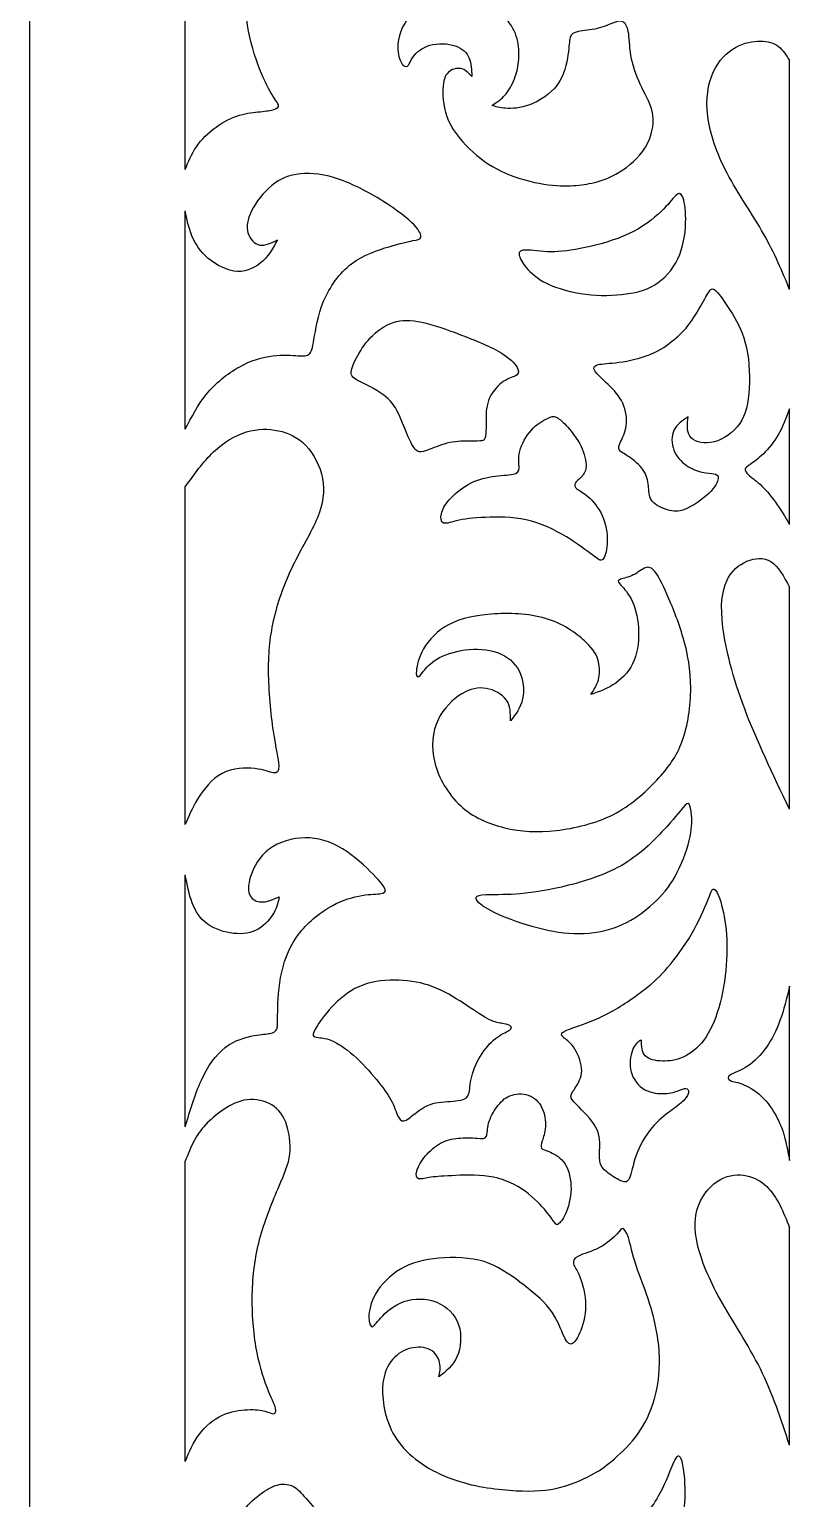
# Model space of a CAD drawing. Header units: millimetres. Extents: x 142 to 455, y 14 to 407.
# Drawn here: x 142.3 to 202.8, y 216.5 to 333.5 of the extents above; entities that cross this region are included whole.
import ezdxf

# ---------------------------------------------------------------- set-up
doc = ezdxf.new("R2010")
doc.units = ezdxf.units.MM
for name, color, linetype in [('Default', 7, 'Continuous'), ('DV1_Layer_1', 7, 'Continuous'), ('Layer_1', 7, 'Continuous')]:
    doc.layers.add(name, color=color, linetype=linetype)

# ---------------------------------------------------------------- blocks, each defined once
blk = doc.blocks.new('SE')
at = {"layer": 'DV1_Layer_1', "color": 7, "linetype": 'Continuous'}
for points, knots in [([(154.75, 322.35), (155, 322.97), (155.24, 323.58), (155.64, 324.16), (156.04, 324.74), (156.6, 325.28), (157.2, 325.72), (157.81, 326.15), (158.47, 326.48), (159.07, 326.67), (159.68, 326.85), (160.24, 326.89), (160.71, 326.94), (161.18, 326.99), (161.57, 327.05), (162.08, 327.21), (162.21, 327.31), (162.1, 327.68), (161.85, 327.95), (161.18, 329.14), (160.75, 330.05), (160.38, 331.14), (160.01, 332.22), (159.7, 333.48), (159.6, 334.82), (159.5, 336.16), (159.61, 337.59), (160.14, 340.45), (160.55, 341.87), (161.26, 343.46), (161.97, 345.04), (162.97, 346.79), (163.99, 348.41), (165.01, 350.04), (166.05, 351.56), (166.83, 352.87), (167.61, 354.18), (168.64, 356.41), (167.95, 359.5), (167.26, 360.82), (166.56, 362.14), (165.52, 363.24), (163.18, 364.59), (161.88, 364.85), (160.75, 364.91), (159.62, 364.97), (158.67, 364.82), (157.87, 364.58), (157.07, 364.34), (156.43, 363.99), (155.93, 363.54), (155.44, 363.09), (155.1, 362.54), (154.75, 361.98)], [0, 0, 0, 0, 0.047619, 0.047619, 0.047619, 0.095238, 0.095238, 0.095238, 0.142857, 0.142857, 0.142857, 0.190476, 0.190476, 0.190476, 0.238095, 0.238095, 0.285714, 0.285714, 0.333333, 0.333333, 0.380952, 0.380952, 0.380952, 0.428571, 0.428571, 0.428571, 0.47619, 0.47619, 0.52381, 0.52381, 0.52381, 0.571429, 0.571429, 0.571429, 0.619048, 0.619048, 0.619048, 0.666667, 0.714286, 0.714286, 0.714286, 0.761905, 0.761905, 0.809524, 0.809524, 0.809524, 0.857143, 0.857143, 0.857143, 0.904762, 0.904762, 0.904762, 1, 1, 1, 1]), ([(185.63, 321.06), (185, 321.03), (184.23, 321.03), (183.28, 321.18), (182.33, 321.33), (181.2, 321.63), (180.23, 322.05), (179.26, 322.47), (178.45, 323.01), (177.66, 323.72), (176.87, 324.42), (176.12, 325.3), (175.29, 327.12), (175.22, 328.08), (175.25, 328.75), (175.28, 329.42), (175.4, 329.81), (175.67, 330.06), (175.93, 330.32), (176.33, 330.45), (176.67, 330.38), (177, 330.31), (177.27, 330.04), (177.55, 329.76), (177.53, 330.28), (177.52, 330.79), (177.34, 331.22), (177.16, 331.65), (176.47, 332.34), (174.85, 332.42), (173.58, 332.05), (173.12, 331.64), (172.88, 331.31), (172.63, 330.99), (172.6, 330.76), (172.41, 330.52), (172.23, 330.51), (172.07, 330.67), (171.91, 330.84), (171.75, 331.18), (171.69, 331.68), (171.63, 332.18), (171.68, 332.84), (171.96, 333.48), (172.23, 334.13), (172.75, 334.78), (173.42, 335.23), (174.09, 335.68), (174.92, 335.93), (175.73, 336.03), (176.55, 336.13), (177.35, 336.08), (178.1, 335.82), (178.85, 335.56), (179.55, 335.11), (180.06, 334.59), (180.57, 334.08), (180.9, 333.51), (181.09, 332.95), (181.27, 332.39), (181.32, 331.85), (181.27, 330.79), (181.19, 330.28), (181.01, 329.76), (180.83, 329.25), (180.56, 328.74), (180.29, 328.38), (180.01, 328.03), (179.74, 327.83), (179.55, 327.71), (179.35, 327.58), (179.24, 327.51), (179.13, 327.45), (179.45, 327.35), (179.76, 327.25), (180.24, 327.22), (180.73, 327.18), (181.39, 327.21), (182.16, 327.5), (182.93, 327.79), (183.82, 328.35), (184.9, 329.85), (185.1, 330.79), (185.3, 332.16), (185.3, 332.59), (185.47, 333.13), (185.64, 333.25), (186.41, 333.41), (187.01, 333.45), (188.04, 333.69), (188.47, 333.89), (188.81, 334.02), (189.16, 334.15), (189.41, 334.21), (189.61, 334.08), (189.81, 333.96), (189.96, 333.66), (190.03, 333.15), (190.1, 332.64), (190.1, 331.91), (190.26, 331.14), (190.41, 330.38), (190.73, 329.58), (191.44, 328.14), (191.84, 327.49), (191.95, 326.69), (192.05, 325.9), (191.87, 324.94), (190.85, 323.28), (190.03, 322.58), (189.28, 322.13), (188.54, 321.67), (187.88, 321.45), (187.31, 321.31), (186.74, 321.17), (186.26, 321.1), (185.63, 321.06)], [0, 0, 0, 0, 0.022727, 0.022727, 0.022727, 0.045455, 0.045455, 0.045455, 0.068182, 0.068182, 0.068182, 0.090909, 0.090909, 0.113636, 0.113636, 0.113636, 0.136364, 0.136364, 0.136364, 0.159091, 0.159091, 0.159091, 0.181818, 0.181818, 0.181818, 0.204545, 0.204545, 0.204545, 0.227273, 0.25, 0.25, 0.272727, 0.272727, 0.272727, 0.295455, 0.295455, 0.318182, 0.318182, 0.318182, 0.340909, 0.340909, 0.340909, 0.363636, 0.363636, 0.363636, 0.386364, 0.386364, 0.386364, 0.409091, 0.409091, 0.409091, 0.431818, 0.431818, 0.431818, 0.454545, 0.454545, 0.454545, 0.477273, 0.477273, 0.477273, 0.5, 0.5, 0.522727, 0.522727, 0.522727, 0.545455, 0.545455, 0.545455, 0.568182, 0.568182, 0.568182, 0.590909, 0.590909, 0.590909, 0.613636, 0.613636, 0.613636, 0.636364, 0.636364, 0.636364, 0.659091, 0.659091, 0.681818, 0.681818, 0.704545, 0.704545, 0.727273, 0.727273, 0.75, 0.75, 0.772727, 0.772727, 0.772727, 0.795455, 0.795455, 0.795455, 0.818182, 0.818182, 0.818182, 0.840909, 0.840909, 0.840909, 0.863636, 0.863636, 0.886364, 0.886364, 0.886364, 0.909091, 0.909091, 0.931818, 0.931818, 0.931818, 0.954545, 0.954545, 0.954545, 1, 1, 1, 1]), ([(202.83, 312.8), (202.24, 314.23), (201.65, 315.66), (200.77, 317.21), (199.89, 318.75), (198.72, 320.43), (197.87, 322.04), (197.02, 323.65), (196.5, 325.21), (196.32, 326.59), (196.15, 327.97), (196.34, 329.17), (196.76, 330.09), (197.18, 331.02), (197.84, 331.68), (198.52, 332.06), (199.21, 332.45), (199.92, 332.56), (201.11, 332.55), (201.58, 332.42), (201.95, 332.14), (202.31, 331.86), (202.57, 331.44), (202.83, 331.01)], [0, 0, 0, 0, 0.111111, 0.111111, 0.111111, 0.222222, 0.222222, 0.222222, 0.333333, 0.333333, 0.333333, 0.444444, 0.444444, 0.444444, 0.555556, 0.555556, 0.555556, 0.666667, 0.666667, 0.777778, 0.777778, 0.777778, 1, 1, 1, 1]), ([(154.75, 301.66), (155.24, 302.62), (155.73, 303.58), (157.15, 305.32), (158.1, 306.1), (159.03, 306.62), (159.97, 307.15), (160.9, 307.4), (161.72, 307.5), (162.54, 307.6), (163.25, 307.55), (163.73, 307.52), (164.21, 307.49), (164.45, 307.49), (164.78, 307.79), (164.87, 308.09), (164.99, 308.82), (165.12, 309.56), (165.29, 310.73), (165.76, 311.86), (166.24, 313), (167.01, 314.1), (168.94, 315.57), (170.09, 315.94), (170.98, 316.2), (171.86, 316.46), (172.48, 316.6), (172.86, 316.68), (173.25, 316.76), (173.4, 316.77), (173.47, 316.91), (173.53, 317.04), (173.5, 317.3), (173.12, 317.75), (172.73, 318.2), (171.99, 318.84), (170.89, 319.56), (169.79, 320.28), (168.34, 321.08), (167.09, 321.53), (165.84, 321.98), (164.79, 322.08), (163.91, 321.99), (163.02, 321.9), (162.29, 321.61), (160.97, 320.53), (160.37, 319.73), (160.02, 319.04), (159.68, 318.36), (159.6, 317.78), (159.88, 316.81), (160.25, 316.41), (160.68, 316.33), (161.11, 316.26), (161.6, 316.5), (162.08, 316.74), (161.77, 316.16), (161.45, 315.57), (160.94, 315.08), (160.42, 314.59), (159.71, 314.19), (158.91, 314.22), (158.11, 314.26), (157.23, 314.73), (156.58, 315.27), (155.94, 315.81), (155.54, 316.43), (155.28, 317.07), (155.01, 317.71), (154.88, 318.38), (154.75, 319.05)], [0, 0, 0, 0, 0.038462, 0.038462, 0.076923, 0.076923, 0.076923, 0.115385, 0.115385, 0.115385, 0.153846, 0.153846, 0.153846, 0.192308, 0.192308, 0.230769, 0.230769, 0.230769, 0.269231, 0.269231, 0.269231, 0.307692, 0.307692, 0.346154, 0.346154, 0.346154, 0.384615, 0.384615, 0.384615, 0.423077, 0.423077, 0.423077, 0.461538, 0.461538, 0.461538, 0.5, 0.5, 0.5, 0.538462, 0.538462, 0.538462, 0.576923, 0.576923, 0.576923, 0.615385, 0.615385, 0.653846, 0.653846, 0.653846, 0.692308, 0.692308, 0.730769, 0.730769, 0.730769, 0.769231, 0.769231, 0.769231, 0.807692, 0.807692, 0.807692, 0.846154, 0.846154, 0.846154, 0.884615, 0.884615, 0.884615, 0.923077, 0.923077, 0.923077, 1, 1, 1, 1]), ([(186.56, 316.13), (187.63, 316.36), (188.93, 316.7), (190.02, 317.21), (191.11, 317.73), (192, 318.41), (192.6, 318.98), (193.2, 319.55), (193.51, 320.01), (193.75, 320.25), (194, 320.48), (194.17, 320.5), (194.31, 320.19), (194.45, 319.88), (194.57, 319.25), (194.57, 317.57), (194.45, 316.51), (194.09, 315.58), (193.73, 314.66), (193.11, 313.86), (192.38, 313.34), (191.65, 312.81), (190.81, 312.57), (188.86, 312.3), (187.74, 312.27), (186.62, 312.41), (185.5, 312.56), (184.37, 312.87), (183.55, 313.26), (182.73, 313.66), (182.22, 314.13), (181.87, 314.55), (181.52, 314.97), (181.33, 315.34), (181.29, 315.83), (181.43, 315.94), (182.32, 315.93), (183.06, 315.8), (183.85, 315.79), (184.64, 315.78), (185.49, 315.9), (186.56, 316.13)], [0, 0, 0, 0, 0.0625, 0.0625, 0.0625, 0.125, 0.125, 0.125, 0.1875, 0.1875, 0.1875, 0.25, 0.25, 0.25, 0.3125, 0.3125, 0.375, 0.375, 0.375, 0.4375, 0.4375, 0.4375, 0.5, 0.5, 0.5625, 0.5625, 0.5625, 0.625, 0.625, 0.625, 0.6875, 0.6875, 0.6875, 0.75, 0.75, 0.8125, 0.8125, 0.875, 0.875, 0.875, 1, 1, 1, 1]), ([(193.62, 308.79), (193.14, 308.39), (192.58, 307.96), (191.8, 307.64), (191.03, 307.32), (190.03, 307.1), (189.26, 307), (188.48, 306.89), (187.94, 306.89), (187.29, 306.73), (187.17, 306.57), (187.33, 306.31), (187.5, 306.05), (187.94, 305.67), (188.39, 305.24), (188.84, 304.8), (189.3, 304.3), (189.56, 303.73), (189.83, 303.15), (189.9, 302.49), (189.83, 301.95), (189.76, 301.4), (189.54, 300.98), (189.39, 300.67), (189.24, 300.36), (189.16, 300.18), (189.3, 300), (189.44, 299.82), (189.81, 299.65), (190.21, 299.36), (190.61, 299.08), (191.04, 298.68), (191.28, 298.26), (191.53, 297.85), (191.58, 297.42), (191.65, 296.61), (191.67, 296.22), (191.93, 295.91), (192.18, 295.61), (192.68, 295.38), (193.13, 295.24), (193.57, 295.11), (193.95, 295.06), (194.54, 295.31), (195.12, 295.55), (195.91, 296.08), (196.41, 296.56), (196.91, 297.05), (197.12, 297.49), (197.15, 297.75), (197.18, 298.01), (197.02, 298.08), (196.57, 298.15), (196.27, 298.15), (195.51, 298.32), (195.05, 298.49), (194.21, 299.08), (193.83, 299.49), (193.63, 300.01), (193.43, 300.52), (193.41, 301.13), (193.63, 301.59), (193.85, 302.05), (194.31, 302.35), (194.77, 302.65), (194.7, 302.08), (194.62, 301.5), (195.18, 300.71), (195.81, 300.48), (196.55, 300.6), (197.28, 300.72), (198.12, 301.19), (199.22, 302.52), (199.48, 303.38), (199.69, 305.63), (199.65, 307.03), (199.41, 308.15), (199.17, 309.27), (198.72, 310.12), (198.28, 310.84), (197.84, 311.57), (197.4, 312.19), (197.12, 312.52), (196.84, 312.86), (196.72, 312.91), (196.58, 312.79), (196.44, 312.67), (196.27, 312.37), (195.98, 311.86), (195.7, 311.36), (195.3, 310.64), (194.9, 310.1), (194.5, 309.56), (194.1, 309.19), (193.62, 308.79)], [0, 0, 0, 0, 0.028571, 0.028571, 0.028571, 0.057143, 0.057143, 0.057143, 0.085714, 0.085714, 0.114286, 0.114286, 0.114286, 0.142857, 0.142857, 0.142857, 0.171429, 0.171429, 0.171429, 0.2, 0.2, 0.2, 0.228571, 0.228571, 0.228571, 0.257143, 0.257143, 0.257143, 0.285714, 0.285714, 0.285714, 0.314286, 0.314286, 0.314286, 0.342857, 0.342857, 0.371429, 0.371429, 0.371429, 0.4, 0.4, 0.4, 0.428571, 0.428571, 0.428571, 0.457143, 0.457143, 0.457143, 0.485714, 0.485714, 0.485714, 0.514286, 0.514286, 0.542857, 0.542857, 0.571429, 0.571429, 0.6, 0.6, 0.6, 0.628571, 0.628571, 0.628571, 0.657143, 0.657143, 0.657143, 0.685714, 0.685714, 0.714286, 0.714286, 0.714286, 0.742857, 0.742857, 0.771429, 0.771429, 0.8, 0.8, 0.8, 0.828571, 0.828571, 0.828571, 0.857143, 0.857143, 0.857143, 0.885714, 0.885714, 0.885714, 0.914286, 0.914286, 0.914286, 0.942857, 0.942857, 0.942857, 1, 1, 1, 1]), ([(176.66, 309.19), (175.49, 309.64), (174.46, 310), (172.71, 310.37), (171.98, 310.39), (171.29, 310.16), (170.61, 309.93), (169.96, 309.46), (169.47, 308.94), (168.98, 308.42), (168.64, 307.85), (168.37, 307.34), (168.11, 306.83), (167.92, 306.39), (167.96, 306.1), (167.99, 305.8), (168.25, 305.66), (169.32, 305.12), (170.13, 304.72), (171.23, 303.83), (171.52, 303.35), (171.82, 302.68), (172.12, 302), (172.43, 301.15), (172.69, 300.63), (172.95, 300.11), (173.15, 299.92), (173.36, 299.87), (173.58, 299.82), (173.8, 299.91), (174.21, 300.07), (174.62, 300.23), (175.2, 300.48), (176.39, 300.72), (176.99, 300.72), (177.87, 300.72), (178.16, 300.72), (178.34, 300.75), (178.52, 300.78), (178.59, 300.83), (178.63, 301.08), (178.67, 301.32), (178.7, 302.18), (178.67, 303.38), (178.88, 303.95), (179.09, 304.52), (179.52, 305.06), (179.94, 305.38), (180.36, 305.7), (180.77, 305.8), (181.02, 305.92), (181.26, 306.03), (181.33, 306.16), (181.21, 306.45), (181.09, 306.75), (180.77, 307.2), (179.96, 307.7), (179.15, 308.2), (177.83, 308.74), (176.66, 309.19)], [0, 0, 0, 0, 0.043478, 0.043478, 0.086957, 0.086957, 0.086957, 0.130435, 0.130435, 0.130435, 0.173913, 0.173913, 0.173913, 0.217391, 0.217391, 0.217391, 0.26087, 0.26087, 0.304348, 0.304348, 0.347826, 0.347826, 0.347826, 0.391304, 0.391304, 0.391304, 0.434783, 0.434783, 0.434783, 0.478261, 0.478261, 0.478261, 0.521739, 0.521739, 0.565217, 0.565217, 0.608696, 0.608696, 0.608696, 0.652174, 0.652174, 0.652174, 0.695652, 0.73913, 0.73913, 0.73913, 0.782609, 0.782609, 0.782609, 0.826087, 0.826087, 0.826087, 0.869565, 0.869565, 0.869565, 0.913043, 0.913043, 0.913043, 1, 1, 1, 1]), ([(202.83, 303.29), (202.56, 302.56), (202.28, 301.83), (201.58, 300.61), (201.15, 300.11), (200.34, 299.32), (199.95, 299.03), (199.44, 298.68), (199.31, 298.61), (199.27, 298.38), (199.35, 298.22), (199.77, 297.85), (200.09, 297.63), (200.48, 297.28), (200.87, 296.92), (201.31, 296.42), (201.71, 295.86), (202.11, 295.31), (202.47, 294.69), (202.83, 294.08)], [0, 0, 0, 0, 0.111111, 0.111111, 0.222222, 0.222222, 0.333333, 0.333333, 0.444444, 0.444444, 0.555556, 0.555556, 0.666667, 0.666667, 0.666667, 0.777778, 0.777778, 0.777778, 1, 1, 1, 1]), ([(179, 294.66), (180, 294.69), (181.17, 294.66), (182.31, 294.35), (183.44, 294.04), (184.54, 293.44), (186.29, 292.32), (186.93, 291.81), (187.73, 291.22), (187.88, 291.15), (188.03, 291.37), (188.18, 291.59), (188.33, 292.11), (188.33, 292.74), (188.34, 293.38), (188.21, 294.14), (187.63, 295.44), (187.17, 295.98), (186.79, 296.31), (186.4, 296.65), (186.09, 296.78), (185.91, 296.92), (185.73, 297.06), (185.69, 297.22), (185.77, 297.37), (185.86, 297.52), (186.07, 297.66), (186.27, 297.88), (186.47, 298.09), (186.66, 298.38), (186.64, 298.85), (186.63, 299.32), (186.41, 299.98), (186.11, 300.55), (185.8, 301.12), (185.4, 301.6), (184.73, 302.32), (184.46, 302.55), (184.25, 302.64), (184.04, 302.73), (183.9, 302.69), (183.57, 302.53), (183.24, 302.36), (182.72, 302.08), (182.29, 301.6), (181.85, 301.13), (181.5, 300.47), (181.36, 299.92), (181.23, 299.36), (181.31, 298.9), (181.31, 298.61), (181.3, 298.31), (181.2, 298.16), (180.83, 298.08), (180.46, 298.01), (179.82, 297.99), (179.17, 297.89), (178.52, 297.79), (177.86, 297.61), (177.26, 297.27), (176.66, 296.94), (176.12, 296.45), (175.75, 296.04), (175.39, 295.62), (175.2, 295.28), (175.13, 294.94), (175.05, 294.61), (175.08, 294.28), (175.52, 294.12), (175.93, 294.29), (176.55, 294.42), (177.17, 294.55), (178, 294.64), (179, 294.66)], [0, 0, 0, 0, 0.037037, 0.037037, 0.037037, 0.074074, 0.074074, 0.111111, 0.111111, 0.148148, 0.148148, 0.148148, 0.185185, 0.185185, 0.185185, 0.222222, 0.222222, 0.259259, 0.259259, 0.259259, 0.296296, 0.296296, 0.296296, 0.333333, 0.333333, 0.333333, 0.37037, 0.37037, 0.37037, 0.407407, 0.407407, 0.407407, 0.444444, 0.444444, 0.444444, 0.481481, 0.481481, 0.518519, 0.518519, 0.518519, 0.555556, 0.555556, 0.555556, 0.592593, 0.592593, 0.592593, 0.62963, 0.62963, 0.62963, 0.666667, 0.666667, 0.666667, 0.703704, 0.703704, 0.703704, 0.740741, 0.740741, 0.740741, 0.777778, 0.777778, 0.777778, 0.814815, 0.814815, 0.814815, 0.851852, 0.851852, 0.851852, 0.888889, 0.888889, 0.925926, 0.925926, 0.925926, 1, 1, 1, 1]), ([(154.75, 297.08), (155.47, 298.09), (156.18, 299.09), (157, 299.86), (157.81, 300.63), (158.73, 301.18), (159.62, 301.45), (160.51, 301.72), (162.22, 301.72), (164.45, 300.69), (165.49, 298.74), (165.67, 297.74), (165.86, 296.74), (165.71, 295.71), (165.24, 294.57), (164.77, 293.42), (163.17, 290.9), (162.14, 288.04), (161.81, 286.67), (161.48, 285.29), (161.34, 283.98), (161.35, 282.4), (161.36, 280.83), (161.54, 279), (161.74, 277.64), (161.94, 276.28), (162.17, 275.39), (162.19, 274.89), (162.22, 274.39), (162.05, 274.27), (161.75, 274.32), (161.45, 274.36), (161.02, 274.56), (160.29, 274.65), (159.56, 274.73), (158.53, 274.7), (157.69, 274.26), (156.84, 273.82), (156.18, 272.96), (155.73, 272.21), (155.27, 271.47), (155.01, 270.84), (154.75, 270.21)], [0, 0, 0, 0, 0.058824, 0.058824, 0.058824, 0.117647, 0.117647, 0.117647, 0.176471, 0.235294, 0.294118, 0.294118, 0.294118, 0.352941, 0.352941, 0.352941, 0.411765, 0.470588, 0.470588, 0.470588, 0.529412, 0.529412, 0.529412, 0.588235, 0.588235, 0.588235, 0.647059, 0.647059, 0.647059, 0.705882, 0.705882, 0.705882, 0.764706, 0.764706, 0.764706, 0.823529, 0.823529, 0.823529, 0.882353, 0.882353, 0.882353, 1, 1, 1, 1]), ([(202.83, 271.41), (201.52, 274.16), (200.2, 276.91), (199.26, 279.41), (198.31, 281.92), (197.74, 284.18), (197.53, 285.89), (197.31, 287.61), (197.45, 288.78), (197.83, 289.6), (198.2, 290.42), (198.8, 290.87), (199.44, 291.15), (200.09, 291.42), (200.77, 291.5), (201.35, 291.13), (201.92, 290.76), (202.38, 289.93), (202.83, 289.1)], [0, 0, 0, 0, 0.142857, 0.142857, 0.142857, 0.285714, 0.285714, 0.285714, 0.428571, 0.428571, 0.428571, 0.571429, 0.571429, 0.571429, 0.714286, 0.714286, 0.714286, 1, 1, 1, 1]), ([(192.26, 273.72), (191.35, 272.74), (190.21, 271.72), (188.81, 271), (187.41, 270.29), (185.76, 269.89), (184.26, 269.72), (182.77, 269.56), (181.44, 269.63), (178.87, 270.25), (177.63, 270.79), (176.64, 271.7), (175.65, 272.62), (174.9, 273.9), (174.6, 275.14), (174.29, 276.39), (174.42, 277.59), (174.86, 278.54), (175.3, 279.48), (176.06, 280.18), (176.75, 280.6), (177.43, 281.01), (178.05, 281.14), (179.32, 280.93), (179.97, 280.58), (180.3, 280.11), (180.63, 279.64), (180.63, 279.04), (180.63, 278.44), (181.03, 278.97), (181.43, 279.5), (181.59, 280.19), (181.74, 280.88), (181.66, 281.74), (180.97, 283.1), (180.37, 283.6), (179.6, 283.88), (178.83, 284.15), (177.89, 284.21), (177.01, 284.1), (176.13, 283.98), (175.32, 283.7), (174.2, 283.03), (173.9, 282.64), (173.69, 282.38), (173.48, 282.11), (173.35, 281.97), (173.25, 281.96), (173.16, 281.94), (173.1, 282.06), (173.14, 282.44), (173.18, 282.83), (173.3, 283.48), (174.12, 284.88), (174.8, 285.63), (175.76, 286.13), (176.72, 286.62), (177.95, 286.88), (180.76, 287.05), (182.34, 286.97), (183.66, 286.53), (184.97, 286.1), (186.01, 285.31), (187.28, 284.08), (187.51, 283.64), (187.63, 283.16), (187.74, 282.68), (187.74, 282.17), (187.5, 281.28), (187.26, 280.91), (187.01, 280.54), (187.7, 280.78), (188.38, 281.03), (189, 281.46), (189.61, 281.88), (190.16, 282.5), (190.47, 283.28), (190.78, 284.05), (190.95, 285.94), (190.53, 287.57), (190.22, 288.16), (189.91, 288.75), (189.51, 289.12), (189.33, 289.35), (189.14, 289.57), (189.17, 289.64), (189.61, 289.8), (190.03, 289.88), (190.77, 290.25), (191.1, 290.54), (191.64, 290.74), (192.07, 290.57), (192.67, 289.45), (193.48, 287.62), (194, 286.35), (194.37, 285.07), (194.74, 283.78), (194.97, 282.48), (194.97, 279.63), (194.74, 278.07), (194.29, 276.84), (193.84, 275.6), (193.17, 274.69), (192.26, 273.72)], [0, 0, 0, 0, 0.02439, 0.02439, 0.02439, 0.04878, 0.04878, 0.04878, 0.073171, 0.073171, 0.097561, 0.097561, 0.097561, 0.121951, 0.121951, 0.121951, 0.146341, 0.146341, 0.146341, 0.170732, 0.170732, 0.170732, 0.195122, 0.195122, 0.219512, 0.219512, 0.219512, 0.243902, 0.243902, 0.243902, 0.268293, 0.268293, 0.268293, 0.292683, 0.292683, 0.317073, 0.317073, 0.317073, 0.341463, 0.341463, 0.341463, 0.365854, 0.365854, 0.390244, 0.390244, 0.390244, 0.414634, 0.414634, 0.414634, 0.439024, 0.439024, 0.439024, 0.463415, 0.463415, 0.487805, 0.487805, 0.487805, 0.512195, 0.512195, 0.536585, 0.536585, 0.536585, 0.560976, 0.560976, 0.585366, 0.585366, 0.585366, 0.609756, 0.609756, 0.634146, 0.634146, 0.634146, 0.658537, 0.658537, 0.658537, 0.682927, 0.682927, 0.682927, 0.707317, 0.731707, 0.731707, 0.731707, 0.756098, 0.756098, 0.756098, 0.780488, 0.780488, 0.804878, 0.804878, 0.829268, 0.829268, 0.853659, 0.878049, 0.878049, 0.902439, 0.902439, 0.902439, 0.926829, 0.926829, 0.95122, 0.95122, 0.95122, 1, 1, 1, 1]), ([(184.68, 265.22), (186.16, 265.56), (187.96, 266.09), (189.42, 266.92), (190.88, 267.75), (192.01, 268.88), (192.8, 269.74), (193.6, 270.6), (194.05, 271.2), (194.62, 271.87), (194.74, 271.95), (194.83, 271.82), (194.92, 271.7), (195, 271.39), (195.03, 270.91), (195.07, 270.43), (195.07, 269.79), (194.64, 268.05), (194.21, 266.95), (193.72, 266.07), (193.23, 265.19), (192.67, 264.53), (191.98, 263.9), (191.28, 263.26), (190.46, 262.65), (188.58, 261.81), (187.54, 261.58), (186.48, 261.53), (185.41, 261.48), (184.33, 261.61), (182.03, 262.15), (180.82, 262.56), (179.07, 263.31), (178.55, 263.63), (177.92, 264.12), (177.82, 264.28), (177.87, 264.39), (177.93, 264.51), (178.15, 264.58), (179.2, 264.62), (180.05, 264.59), (181.04, 264.66), (182.04, 264.72), (183.2, 264.88), (184.68, 265.22)], [0, 0, 0, 0, 0.055556, 0.055556, 0.055556, 0.111111, 0.111111, 0.111111, 0.166667, 0.166667, 0.222222, 0.222222, 0.222222, 0.277778, 0.277778, 0.277778, 0.333333, 0.333333, 0.388889, 0.388889, 0.388889, 0.444444, 0.444444, 0.444444, 0.5, 0.5, 0.555556, 0.555556, 0.555556, 0.611111, 0.611111, 0.666667, 0.666667, 0.722222, 0.722222, 0.777778, 0.777778, 0.777778, 0.833333, 0.833333, 0.888889, 0.888889, 0.888889, 1, 1, 1, 1]), ([(154.75, 246.14), (155.14, 247.44), (155.53, 248.74), (156.54, 250.95), (157.17, 251.87), (157.93, 252.45), (158.68, 253.02), (159.57, 253.27), (160.84, 253.51), (161.22, 253.51), (161.78, 253.62), (161.95, 253.74), (162.03, 253.91), (162.11, 254.08), (162.09, 254.31), (162.1, 255.01), (162.11, 255.71), (162.14, 256.88), (162.34, 258.02), (162.55, 259.16), (162.94, 260.28), (164.27, 262.19), (165.21, 262.99), (166.99, 264.08), (167.84, 264.36), (169.26, 264.65), (169.85, 264.65), (170.59, 264.73), (170.75, 264.82), (170.52, 265.36), (170.13, 265.82), (168.81, 267.12), (167.86, 267.96), (166.89, 268.48), (165.92, 269), (164.92, 269.2), (163.91, 269.12), (162.89, 269.03), (161.87, 268.66), (161.15, 268.02), (160.44, 267.38), (160.04, 266.46), (159.87, 265.79), (159.71, 265.12), (159.78, 264.69), (160.2, 264.13), (160.54, 264.01), (160.93, 264.03), (161.32, 264.06), (161.77, 264.25), (162.21, 264.43), (162.14, 264.05), (162.07, 263.66), (161.81, 263.2), (161.55, 262.73), (161.11, 262.19), (160.55, 261.87), (160, 261.55), (159.32, 261.45), (158.6, 261.53), (157.87, 261.61), (157.08, 261.86), (156.5, 262.28), (155.93, 262.71), (155.55, 263.29), (155.3, 263.97), (155.04, 264.65), (154.9, 265.42), (154.75, 266.19)], [0, 0, 0, 0, 0.037037, 0.037037, 0.074074, 0.074074, 0.074074, 0.111111, 0.111111, 0.148148, 0.148148, 0.185185, 0.185185, 0.185185, 0.222222, 0.222222, 0.222222, 0.259259, 0.259259, 0.259259, 0.296296, 0.296296, 0.333333, 0.333333, 0.37037, 0.37037, 0.407407, 0.407407, 0.444444, 0.444444, 0.481481, 0.481481, 0.518519, 0.518519, 0.518519, 0.555556, 0.555556, 0.555556, 0.592593, 0.592593, 0.592593, 0.62963, 0.62963, 0.62963, 0.666667, 0.666667, 0.703704, 0.703704, 0.703704, 0.740741, 0.740741, 0.740741, 0.777778, 0.777778, 0.777778, 0.814815, 0.814815, 0.814815, 0.851852, 0.851852, 0.851852, 0.888889, 0.888889, 0.888889, 0.925926, 0.925926, 0.925926, 1, 1, 1, 1]), ([(191.28, 257.06), (190.5, 256.45), (189.44, 255.71), (188.43, 255.17), (187.41, 254.64), (186.44, 254.31), (185.19, 253.87), (184.9, 253.75), (184.64, 253.52), (184.67, 253.41), (184.84, 253.26), (185.01, 253.11), (185.33, 252.92), (185.64, 252.49), (185.94, 252.05), (186.24, 251.37), (186.33, 250.23), (186.11, 249.77), (185.91, 249.43), (185.7, 249.08), (185.5, 248.85), (185.45, 248.65), (185.4, 248.45), (185.5, 248.28), (186.34, 247.43), (187.09, 246.74), (187.43, 246.08), (187.78, 245.41), (187.7, 244.13), (187.7, 243.44), (187.79, 243.17), (187.88, 242.9), (188.07, 242.7), (188.4, 242.45), (188.73, 242.2), (189.67, 241.6), (190.01, 241.77), (190.3, 242.61), (190.41, 243.37), (190.73, 244.14), (191.04, 244.91), (191.55, 245.7), (192.58, 246.84), (193.1, 247.2), (193.52, 247.5), (193.94, 247.81), (194.27, 248.07), (194.68, 248.53), (194.77, 248.73), (194.78, 248.89), (194.8, 249.05), (194.74, 249.18), (194.59, 249.19), (194.44, 249.2), (194.2, 249.08), (193.9, 248.98), (193.6, 248.87), (193.24, 248.77), (192.75, 248.77), (192.25, 248.77), (191.63, 248.87), (191.13, 249.2), (190.64, 249.54), (190.28, 250.11), (190.07, 251.34), (190.21, 252), (190.4, 252.39), (190.58, 252.78), (190.81, 252.91), (191.04, 253.04), (191.05, 252.55), (191.07, 252.07), (191.35, 251.77), (191.63, 251.48), (192.17, 251.38), (192.71, 251.37), (193.25, 251.35), (193.8, 251.42), (194.36, 251.68), (194.92, 251.94), (195.51, 252.38), (196, 253.04), (196.5, 253.7), (196.9, 254.57), (197.2, 255.61), (197.5, 256.65), (197.7, 257.87), (197.79, 259.01), (197.88, 260.15), (197.87, 261.22), (197.62, 263.13), (197.4, 263.98), (197.2, 264.47), (197.01, 264.96), (196.85, 265.11), (196.74, 265.05), (196.62, 264.99), (196.55, 264.73), (196.3, 264.1), (196.04, 263.46), (195.6, 262.45), (194.45, 260.49), (193.75, 259.55), (193.15, 258.84), (192.55, 258.14), (192.05, 257.67), (191.28, 257.06)], [0, 0, 0, 0, 0.02439, 0.02439, 0.02439, 0.04878, 0.04878, 0.073171, 0.073171, 0.097561, 0.097561, 0.097561, 0.121951, 0.121951, 0.121951, 0.146341, 0.146341, 0.170732, 0.170732, 0.170732, 0.195122, 0.195122, 0.195122, 0.219512, 0.219512, 0.243902, 0.243902, 0.243902, 0.268293, 0.292683, 0.292683, 0.292683, 0.317073, 0.317073, 0.317073, 0.341463, 0.365854, 0.365854, 0.390244, 0.390244, 0.390244, 0.414634, 0.414634, 0.439024, 0.439024, 0.439024, 0.463415, 0.463415, 0.487805, 0.487805, 0.487805, 0.512195, 0.512195, 0.512195, 0.536585, 0.536585, 0.536585, 0.560976, 0.560976, 0.560976, 0.585366, 0.585366, 0.585366, 0.609756, 0.609756, 0.634146, 0.634146, 0.634146, 0.658537, 0.658537, 0.658537, 0.682927, 0.682927, 0.682927, 0.707317, 0.707317, 0.707317, 0.731707, 0.731707, 0.731707, 0.756098, 0.756098, 0.756098, 0.780488, 0.780488, 0.780488, 0.804878, 0.804878, 0.804878, 0.829268, 0.829268, 0.853659, 0.853659, 0.853659, 0.878049, 0.878049, 0.878049, 0.902439, 0.902439, 0.902439, 0.926829, 0.926829, 0.95122, 0.95122, 0.95122, 1, 1, 1, 1]), ([(170.15, 249.66), (169.66, 250.27), (169.02, 251.01), (168.38, 251.61), (167.74, 252.21), (167.09, 252.67), (166.04, 253.17), (165.62, 253.21), (165.35, 253.24), (165.08, 253.27), (164.95, 253.28), (164.91, 253.52), (164.99, 253.75), (165.55, 254.64), (166.02, 255.29), (167.25, 256.52), (168.01, 257.09), (168.89, 257.42), (169.78, 257.75), (170.79, 257.84), (172.69, 257.77), (173.58, 257.61), (175.3, 256.95), (176.15, 256.45), (177.63, 255.48), (178.27, 255.01), (178.77, 254.75), (179.26, 254.48), (179.6, 254.42), (179.89, 254.37), (180.19, 254.32), (180.43, 254.28), (180.72, 254.11), (180.76, 253.98), (180.58, 253.85), (180.4, 253.71), (180, 253.57), (179.59, 253.27), (179.17, 252.98), (178.75, 252.54), (178.37, 251.97), (178, 251.41), (177.69, 250.73), (177.39, 249.54), (177.4, 249.04), (177.19, 248.41), (176.96, 248.28), (175.99, 248.15), (175.25, 248.15), (174.67, 248.03), (174.09, 247.91), (173.68, 247.67), (173.3, 247.39), (172.92, 247.11), (172.23, 246.48), (171.89, 246.6), (171.73, 246.87), (171.58, 247.14), (171.43, 247.63), (171.2, 248.1), (170.96, 248.58), (170.63, 249.05), (170.15, 249.66)], [0, 0, 0, 0, 0.038462, 0.038462, 0.038462, 0.076923, 0.076923, 0.115385, 0.115385, 0.115385, 0.153846, 0.153846, 0.192308, 0.192308, 0.230769, 0.230769, 0.269231, 0.269231, 0.269231, 0.307692, 0.307692, 0.346154, 0.346154, 0.384615, 0.384615, 0.423077, 0.423077, 0.423077, 0.461538, 0.461538, 0.461538, 0.5, 0.5, 0.538462, 0.538462, 0.538462, 0.576923, 0.576923, 0.576923, 0.615385, 0.615385, 0.615385, 0.653846, 0.653846, 0.692308, 0.692308, 0.730769, 0.730769, 0.769231, 0.769231, 0.769231, 0.807692, 0.807692, 0.807692, 0.846154, 0.884615, 0.884615, 0.884615, 0.923077, 0.923077, 0.923077, 1, 1, 1, 1]), ([(202.83, 257.32), (202.6, 256.37), (202.37, 255.41), (202.07, 254.59), (201.78, 253.77), (201.42, 253.08), (200.99, 252.47), (200.55, 251.85), (200.04, 251.31), (198.94, 250.6), (197.77, 250.25), (197.91, 249.91), (198.35, 249.71), (198.72, 249.68), (199.68, 249.28), (200.27, 248.91), (201.26, 247.87), (201.68, 247.2), (202.25, 245.98), (202.41, 245.44), (202.53, 244.93), (202.65, 244.41), (202.74, 243.93), (202.83, 243.44)], [0, 0, 0, 0, 0.090909, 0.090909, 0.090909, 0.181818, 0.181818, 0.181818, 0.272727, 0.272727, 0.363636, 0.454545, 0.454545, 0.545455, 0.545455, 0.636364, 0.636364, 0.727273, 0.727273, 0.818182, 0.818182, 0.818182, 1, 1, 1, 1]), ([(154.75, 219.49), (155.07, 220.25), (155.38, 221.01), (155.87, 221.66), (156.35, 222.31), (157.01, 222.85), (157.7, 223.17), (158.38, 223.49), (159.1, 223.59), (159.7, 223.61), (160.3, 223.64), (160.78, 223.58), (161.11, 223.49), (161.44, 223.41), (161.61, 223.29), (161.89, 223.29), (162.01, 223.41), (161.93, 223.72), (161.85, 224.04), (161.58, 224.55), (160.95, 226.18), (160.6, 227.29), (160.14, 229.99), (160.04, 231.58), (160.09, 233.07), (160.14, 234.57), (160.34, 235.99), (161.14, 238.84), (161.74, 240.29), (162.19, 241.36), (162.65, 242.43), (162.97, 243.13), (163.06, 243.96), (163.15, 244.8), (163.02, 245.77), (162.74, 246.5), (162.45, 247.23), (162.01, 247.71), (161.42, 248), (160.82, 248.28), (160.08, 248.37), (159.42, 248.24), (158.75, 248.11), (158.17, 247.77), (157.15, 247.06), (156.73, 246.68), (156, 245.9), (155.7, 245.48), (155.44, 245), (155.18, 244.51), (154.97, 243.96), (154.75, 243.4)], [0, 0, 0, 0, 0.05, 0.05, 0.05, 0.1, 0.1, 0.1, 0.15, 0.15, 0.15, 0.2, 0.2, 0.2, 0.25, 0.25, 0.3, 0.3, 0.3, 0.35, 0.35, 0.4, 0.4, 0.45, 0.45, 0.45, 0.5, 0.5, 0.55, 0.55, 0.55, 0.6, 0.6, 0.6, 0.65, 0.65, 0.65, 0.7, 0.7, 0.7, 0.75, 0.75, 0.75, 0.8, 0.8, 0.85, 0.85, 0.9, 0.9, 0.9, 1, 1, 1, 1]), ([(175.93, 242.24), (176.76, 242.29), (177.9, 242.33), (179.9, 242.03), (181.62, 241.34), (183.54, 239.42), (183.97, 238.73), (184.26, 238.34), (184.33, 238.3), (184.64, 238.56), (184.89, 238.86), (185.09, 239.4), (185.3, 239.94), (185.47, 240.73), (185.44, 241.46), (185.41, 242.2), (185.19, 242.89), (184.84, 243.34), (184.49, 243.8), (184.01, 244.03), (183.69, 244.16), (183.36, 244.28), (183.17, 244.31), (183.1, 244.43), (183.03, 244.54), (183.07, 244.74), (183.16, 245.02), (183.24, 245.3), (183.37, 245.66), (183.4, 246.13), (183.43, 246.6), (183.36, 247.18), (183.13, 247.65), (182.9, 248.13), (182.52, 248.48), (182.04, 248.65), (181.57, 248.81), (181.02, 248.78), (180.58, 248.6), (180.14, 248.43), (179.83, 248.1), (179.55, 247.7), (179.26, 247.31), (179, 246.86), (178.77, 245.97), (178.8, 245.54), (178.7, 245.35), (178.6, 245.16), (178.37, 245.2), (177.97, 245.23), (177.56, 245.26), (176.97, 245.27), (176.46, 245.22), (175.95, 245.17), (175.5, 245.06), (175.07, 244.82), (174.63, 244.58), (174.2, 244.23), (173.86, 243.81), (173.52, 243.4), (173.26, 242.93), (173.08, 242.26), (173.15, 242.06), (173.32, 242), (173.49, 241.94), (173.76, 242.03), (174.16, 242.09), (174.56, 242.16), (175.09, 242.2), (175.93, 242.24)], [0, 0, 0, 0, 0.037037, 0.037037, 0.074074, 0.111111, 0.148148, 0.148148, 0.185185, 0.185185, 0.222222, 0.222222, 0.222222, 0.259259, 0.259259, 0.259259, 0.296296, 0.296296, 0.296296, 0.333333, 0.333333, 0.333333, 0.37037, 0.37037, 0.37037, 0.407407, 0.407407, 0.407407, 0.444444, 0.444444, 0.444444, 0.481481, 0.481481, 0.481481, 0.518519, 0.518519, 0.518519, 0.555556, 0.555556, 0.555556, 0.592593, 0.592593, 0.592593, 0.62963, 0.62963, 0.666667, 0.666667, 0.666667, 0.703704, 0.703704, 0.703704, 0.740741, 0.740741, 0.740741, 0.777778, 0.777778, 0.777778, 0.814815, 0.814815, 0.814815, 0.851852, 0.851852, 0.888889, 0.888889, 0.888889, 0.925926, 0.925926, 0.925926, 1, 1, 1, 1]), ([(202.83, 220.78), (202.16, 222.84), (201.48, 224.89), (199.54, 228.82), (198.27, 230.69), (197.33, 232.36), (196.4, 234.03), (195.8, 235.5), (195.51, 236.75), (195.22, 238), (195.25, 239.03), (195.6, 239.91), (195.95, 240.8), (196.62, 241.54), (197.33, 241.94), (198.04, 242.33), (198.78, 242.37), (199.42, 242.24), (200.05, 242.1), (200.58, 241.79), (201.01, 241.38), (201.44, 240.97), (201.76, 240.47), (202.05, 239.91), (202.34, 239.34), (202.59, 238.72), (202.83, 238.09)], [0, 0, 0, 0, 0.1, 0.1, 0.2, 0.2, 0.2, 0.3, 0.3, 0.3, 0.4, 0.4, 0.4, 0.5, 0.5, 0.5, 0.6, 0.6, 0.6, 0.7, 0.7, 0.7, 0.8, 0.8, 0.8, 1, 1, 1, 1]), ([(187.01, 218.39), (186.31, 218.02), (185.31, 217.58), (184.24, 217.35), (183.16, 217.11), (182, 217.08), (180.54, 217.2), (179.07, 217.31), (177.3, 217.57), (175.65, 218.22), (174, 218.87), (172.48, 219.91), (171.58, 221.24), (170.68, 222.58), (170.41, 224.21), (170.45, 225.35), (170.49, 226.49), (170.85, 227.15), (171.26, 227.62), (171.68, 228.09), (172.62, 228.66), (173.82, 228.61), (174.66, 228.16), (174.9, 227.75), (175.08, 226.96), (175, 226.59), (174.93, 226.22), (175.49, 226.66), (176.05, 227.11), (176.69, 228.55), (176.77, 229.55), (176.5, 230.37), (176.22, 231.19), (175.58, 231.83), (174.76, 232.16), (173.95, 232.49), (172.96, 232.5), (172.15, 232.22), (171.33, 231.93), (170.69, 231.35), (170.3, 230.92), (169.91, 230.49), (169.76, 230.22), (169.63, 230.22), (169.49, 230.22), (169.36, 230.49), (169.36, 230.97), (169.36, 231.45), (169.49, 232.13), (169.91, 232.85), (170.32, 233.56), (171.02, 234.3), (171.88, 234.8), (172.73, 235.3), (173.75, 235.56), (176.09, 235.77), (177.42, 235.73), (178.52, 235.4), (179.62, 235.06), (180.49, 234.43), (181.37, 233.77), (182.26, 233.1), (183.16, 232.4), (183.76, 231.61), (184.36, 230.82), (184.66, 229.93), (185.13, 228.92), (185.47, 228.66), (185.9, 229.18), (186.36, 230.25), (186.6, 231.06), (186.6, 232.76), (186.36, 233.65), (186.14, 234.2), (185.91, 234.76), (185.71, 234.99), (185.65, 235.21), (185.59, 235.43), (185.66, 235.65), (186.41, 236.03), (187.1, 236.2), (188.3, 236.83), (188.81, 237.29), (189.1, 237.59), (189.38, 237.9), (189.44, 238.06), (189.56, 238.04), (189.67, 238.02), (189.84, 237.82), (190.17, 236.8), (190.33, 235.99), (190.91, 234.2), (191.34, 233.23), (192.1, 230.76), (192.43, 229.26), (192.48, 227.86), (192.53, 226.45), (192.3, 225.14), (191.95, 224.06), (191.61, 222.99), (191.15, 222.17), (190.56, 221.42), (189.97, 220.67), (189.24, 219.99), (188.68, 219.52), (188.11, 219.04), (187.71, 218.75), (187.01, 218.39)], [0, 0, 0, 0, 0.02381, 0.02381, 0.02381, 0.047619, 0.047619, 0.047619, 0.071429, 0.071429, 0.071429, 0.095238, 0.095238, 0.095238, 0.119048, 0.119048, 0.119048, 0.142857, 0.142857, 0.142857, 0.166667, 0.190476, 0.190476, 0.214286, 0.214286, 0.238095, 0.238095, 0.238095, 0.261905, 0.261905, 0.285714, 0.285714, 0.285714, 0.309524, 0.309524, 0.309524, 0.333333, 0.333333, 0.333333, 0.357143, 0.357143, 0.357143, 0.380952, 0.380952, 0.380952, 0.404762, 0.404762, 0.404762, 0.428571, 0.428571, 0.428571, 0.452381, 0.452381, 0.452381, 0.47619, 0.47619, 0.5, 0.5, 0.5, 0.52381, 0.52381, 0.52381, 0.547619, 0.547619, 0.547619, 0.571429, 0.571429, 0.595238, 0.619048, 0.619048, 0.642857, 0.642857, 0.666667, 0.666667, 0.666667, 0.690476, 0.690476, 0.690476, 0.714286, 0.714286, 0.738095, 0.738095, 0.761905, 0.761905, 0.761905, 0.785714, 0.785714, 0.785714, 0.809524, 0.809524, 0.833333, 0.833333, 0.857143, 0.857143, 0.880952, 0.880952, 0.880952, 0.904762, 0.904762, 0.904762, 0.928571, 0.928571, 0.928571, 0.952381, 0.952381, 0.952381, 1, 1, 1, 1]), ([(186.4, 212.24), (187.71, 212.73), (189.44, 213.54), (190.62, 214.54), (191.8, 215.54), (192.43, 216.72), (192.85, 217.65), (193.28, 218.58), (193.51, 219.25), (193.7, 219.62), (193.9, 219.98), (194.05, 220.04), (194.2, 219.7), (194.34, 219.37), (194.47, 218.64), (194.51, 217.71), (194.55, 216.78), (194.51, 215.65), (194.21, 214.52), (193.91, 213.38), (193.35, 212.24), (192.58, 211.32), (191.8, 210.4), (190.8, 209.7), (189.76, 209.26), (188.73, 208.83), (187.66, 208.66), (185.23, 208.56), (183.87, 208.63), (182.52, 208.93), (181.17, 209.23), (179.83, 209.76), (179.05, 210.15), (178.26, 210.54), (178.03, 210.8), (177.95, 210.98), (177.87, 211.17), (177.95, 211.28), (178.52, 211.44), (179.02, 211.48), (179.89, 211.49), (180.77, 211.5), (182.03, 211.47), (183.11, 211.53), (184.19, 211.6), (185.09, 211.76), (186.4, 212.24)], [0, 0, 0, 0, 0.058824, 0.058824, 0.058824, 0.117647, 0.117647, 0.117647, 0.176471, 0.176471, 0.176471, 0.235294, 0.235294, 0.235294, 0.294118, 0.294118, 0.294118, 0.352941, 0.352941, 0.352941, 0.411765, 0.411765, 0.411765, 0.470588, 0.470588, 0.470588, 0.529412, 0.529412, 0.588235, 0.588235, 0.588235, 0.647059, 0.647059, 0.647059, 0.705882, 0.705882, 0.705882, 0.764706, 0.764706, 0.823529, 0.823529, 0.823529, 0.882353, 0.882353, 0.882353, 1, 1, 1, 1]), ([(154.75, 215.42), (154.94, 214.63), (155.13, 213.83), (155.87, 212.51), (156.43, 212), (157.12, 211.67), (157.81, 211.34), (158.64, 211.2), (159.32, 211.31), (160.01, 211.41), (160.55, 211.77), (160.9, 212.18), (161.24, 212.58), (161.38, 213.04), (161.52, 213.5), (161.14, 213.38), (160.75, 213.27), (159.95, 213.48), (159.54, 213.81), (159.34, 214.23), (159.14, 214.64), (159.15, 215.14), (159.46, 215.64), (159.77, 216.14), (160.37, 216.64), (161.38, 217.35), (161.8, 217.57), (162.21, 217.65), (162.62, 217.72), (163.04, 217.67), (163.37, 217.49), (163.69, 217.31), (163.94, 217.01), (164.36, 216.53), (164.78, 216.05), (165.38, 215.4), (166.14, 214.82), (166.91, 214.24), (167.84, 213.74), (169.19, 212.9), (169.62, 212.55), (170.02, 211.84), (169.99, 211.47), (169.41, 211.11), (168.82, 210.74), (167.68, 210.38), (166.51, 209.74), (165.35, 209.1), (164.17, 208.17), (163.33, 207.42), (162.49, 206.67), (162.01, 206.11), (161.69, 205.61), (161.36, 205.12), (161.21, 204.7), (161.13, 204.38), (161.05, 204.06), (161.04, 203.84), (161.04, 203.61)], [0, 0, 0, 0, 0.045455, 0.045455, 0.090909, 0.090909, 0.090909, 0.136364, 0.136364, 0.136364, 0.181818, 0.181818, 0.181818, 0.227273, 0.227273, 0.227273, 0.272727, 0.272727, 0.318182, 0.318182, 0.318182, 0.363636, 0.363636, 0.363636, 0.409091, 0.409091, 0.454545, 0.454545, 0.454545, 0.5, 0.5, 0.5, 0.545455, 0.545455, 0.545455, 0.590909, 0.590909, 0.590909, 0.636364, 0.636364, 0.681818, 0.681818, 0.727273, 0.727273, 0.727273, 0.772727, 0.772727, 0.772727, 0.818182, 0.818182, 0.818182, 0.863636, 0.863636, 0.863636, 0.909091, 0.909091, 0.909091, 1, 1, 1, 1])]:
    blk.add_open_spline(points, degree=3, knots=knots, dxfattribs=at)
for points in [[(154.75, 322.35), (154.75, 322.35), (154.75, 361.98), (154.75, 361.98)], [(202.83, 312.8), (202.83, 312.8), (202.83, 331.01), (202.83, 331.01)], [(154.75, 301.66), (154.75, 301.66), (154.75, 319.05), (154.75, 319.05)], [(202.83, 294.08), (202.83, 294.08), (202.83, 303.29), (202.83, 303.29)], [(154.75, 270.21), (154.75, 270.21), (154.75, 297.08), (154.75, 297.08)], [(202.83, 271.41), (202.83, 271.41), (202.83, 289.1), (202.83, 289.1)], [(154.75, 246.14), (154.75, 246.14), (154.75, 266.19), (154.75, 266.19)], [(202.83, 243.44), (202.83, 243.44), (202.83, 257.32), (202.83, 257.32)], [(154.75, 219.49), (154.75, 219.49), (154.75, 243.4), (154.75, 243.4)], [(202.83, 220.78), (202.83, 220.78), (202.83, 238.09), (202.83, 238.09)]]:
    blk.add_open_spline(points, degree=3, dxfattribs=at)
at = {"layer": 'Layer_1', "color": 7, "linetype": 'Continuous'}
blk.add_line((142.35, 394.25), (142.35, 14.31), dxfattribs=at)

msp = doc.modelspace()

# ---------------------------------------------------------------- block references
at = {"layer": 'Default'}
msp.add_blockref('SE', (0, 0), dxfattribs=at)

doc.saveas('drawing.dxf')
